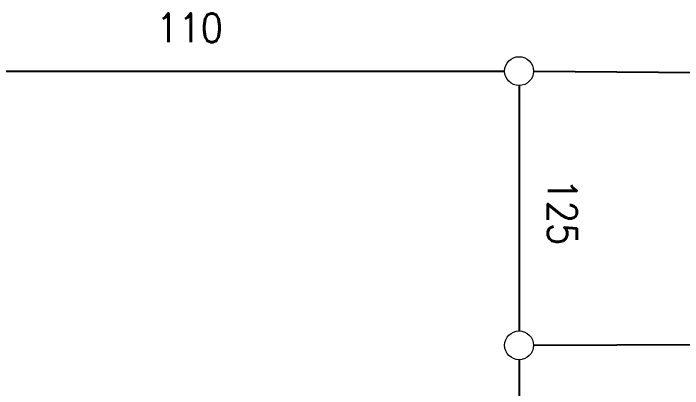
# Model space of a CAD drawing. Header units: inches. Extents: x 47316 to 59086, y 3141 to 11743.
# Drawn here: x 50776.3 to 50892.3, y 5771 to 5836 of the extents above; entities that cross this region are included whole.
import ezdxf

# ---------------------------------------------------------------- set-up
doc = ezdxf.new("R2010")
doc.units = ezdxf.units.IN
doc.header["$MEASUREMENT"] = 0
doc.styles.get("Standard").update_dxf_attribs({"font": ''})
doc.styles.get('Standard').set_extended_font_data('SimSun')
doc.linetypes.add('_VH_OTCON', pattern='A,0.0001,[7,VeSys.shx,S=0.1,R=0,X=0,Y=0],-0.4,[7,VeSys.shx,S=0.1,R=0,X=0,Y=0],-0.4,["X",Standard,S=1,R=0,X=-0.5,Y=-0.5],-0.0001,[7,VeSys.shx,S=0.1,R=0,X=0,Y=0],-0.4', length=1.2002)
doc.linetypes.add('_VH_UNTAPED', pattern='A,0.0001,[17,VeSys.shx,S=0.1,R=0,X=0,Y=0],-0.4', length=0.4001)

msp = doc.modelspace()

# ---------------------------------------------------------------- linework, layer by layer
at = {"color": 0, "linetype": '_VH_OTCON', "ltscale": 5}
for p, q in [((50750.93, 5826.03), (50861.43, 5826.03)), ((50866.43, 5826.01), (50990.43, 5825.05)), ((50863.93, 5823.53), (50863.93, 5781.03)), ((50863.93, 5776.03), (50863.93, 5737.03))]:
    msp.add_line(p, q, dxfattribs=at)
at = {"color": 0, "linetype": '_VH_UNTAPED', "ltscale": 5}
msp.add_line((50866.43, 5778.54), (50929.14, 5778.84), dxfattribs=at)
at = {"color": 0, "linetype": 'Continuous', "lineweight": 15}
for centre in [(50863.93, 5826.03), (50863.93, 5778.53)]:
    msp.add_circle(centre, 2.5, dxfattribs=at)

# ---------------------------------------------------------------- texts
at = {"color": 7, "linetype": '_VH_OTCON', "lineweight": 18, "ltscale": 5, "insert": (50801.04, 5836.03), "char_height": 5, "width": 12.8571, "attachment_point": 1}
msp.add_mtext('\\Fromans.shx;\\W0.9000000000;\\T1.0000000000;\\o\\l110', dxfattribs=at)
at = {"color": 7, "linetype": '_VH_OTCON', "lineweight": 18, "ltscale": 5, "insert": (50873.93, 5807.42), "char_height": 5, "width": 12.8571, "attachment_point": 1, "rotation": 270}
msp.add_mtext('\\Fromans.shx;\\W0.9000000000;\\T1.0000000000;\\o\\l125', dxfattribs=at)

doc.saveas('drawing.dxf')
